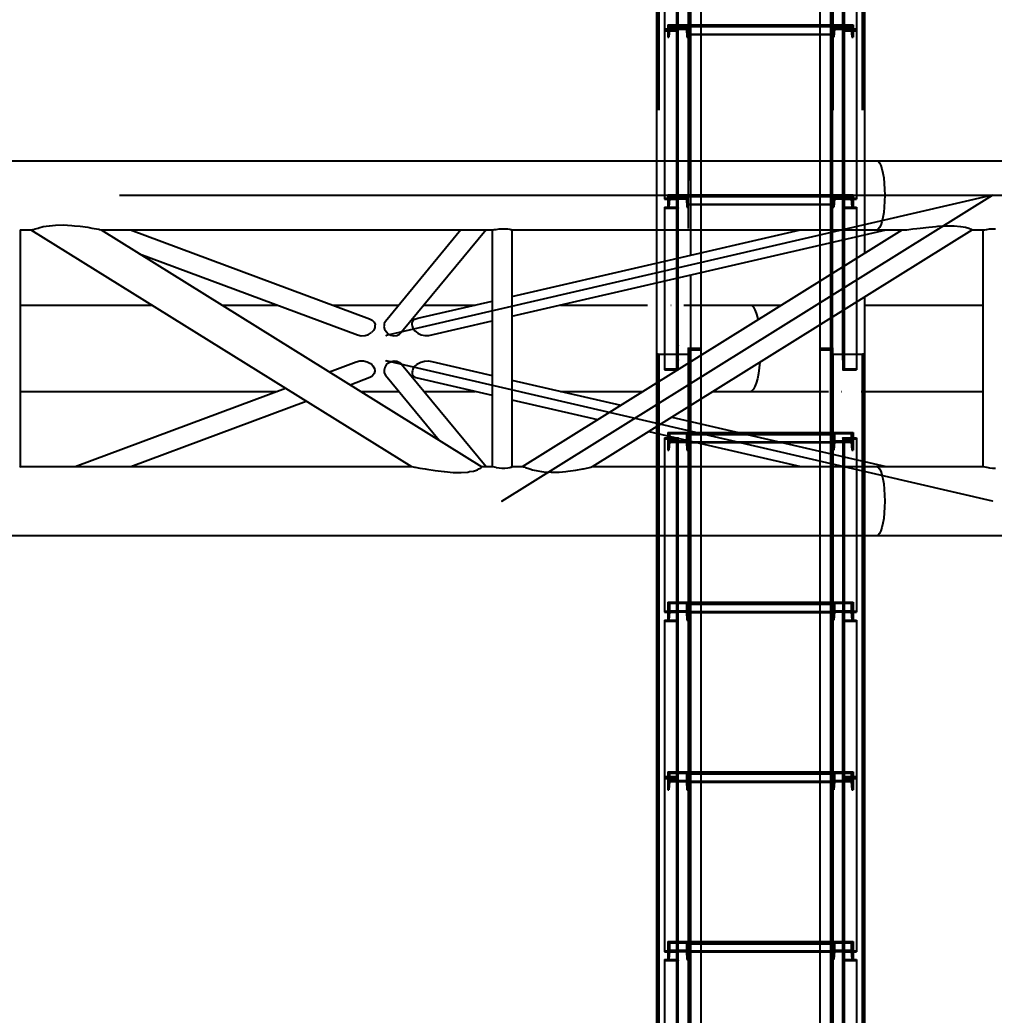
# Model space of a CAD drawing. Header units: millimetres. Extents: x 150209.93 to 150215.05, y 136675.65 to 136679.93.
# Drawn here: x 150214.08 to 150214.1946, y 136677.3883 to 136677.5054 of the extents above; entities that cross this region are included whole.
import ezdxf

# ---------------------------------------------------------------- set-up
doc = ezdxf.new("R2010")
doc.units = ezdxf.units.MM
doc.header["$LTSCALE"] = 0.25
for name, pattern in [('CENTER', [50.8, 31.75, -6.35, 6.35, -6.35]), ('XKITLINE00', [0]), ('XKITLINE02', [4, 2, -2]), ('XKITLINE03', [6, 3, -1, 1, -1])]:
    doc.linetypes.add(name, pattern=pattern)
doc.styles.add('ROMANS', font='romans.shx')
doc.dimstyles.new('MD300', dxfattribs={"dimtxt": 2.5, "dimasz": 2.5, "dimexe": 1, "dimexo": 1, "dimgap": 0.5, "dimtad": 1, "dimdec": 1, "dimlfac": 50, "dimrnd": 0.5, "dimdsep": 46, "dimtxsty": 'ROMANS', "dimcen": 1, "dimclrd": 146, "dimclre": 146, "dimclrt": 30, "dimadec": 1, "dimazin": 2, "dimtfac": 1, "dimtdec": 1, "dimtmove": 0, "dimatfit": 1, "dimfxl": 1, "dimtolj": 1, "dimtzin": 0, "dimlwd": -1, "dimlwe": -1, "dimarcsym": 0})

# ---------------------------------------------------------------- blocks, each defined once
blk = doc.blocks.new('çatıı')
at = {"color": 116, "linetype": 'XKITLINE02', "true_color": 0x136734}
for p, q in [((26132.53, 10820.27), (26132.53, 9176.95)), ((26133.06, 10820.27), (26133.07, 9176.75)), ((26150.3, 10820.27), (26150.3, 9176.75)), ((26150.83, 10820.27), (26150.83, 9176.95)), ((26151.68, 10820.27), (26151.68, 9223.34)), ((26234.53, 10820.25), (26234.53, 9180)), ((26234.91, 10820.27), (26234.91, 9176.95)), ((26235.38, 10820.27), (26235.38, 9179.98)), ((26235.44, 10820.27), (26235.45, 9176.75)), ((26252.68, 10820.27), (26252.68, 9176.75)), ((26253.21, 10820.27), (26253.21, 9176.95)), ((26254.06, 10820.27), (26254.06, 9210.38)), ((26151.23, 10778.74), (26151.23, 9180)), ((26227.88, 10759.48), (26227.88, 9180.26)), ((26150.38, 10750.57), (26150.38, 9179.98)), ((26157.88, 10750.57), (26157.88, 9180.26)), ((26143.58, 9468.64), (26143.58, 9368.13)), ((26144.38, 9468.64), (26144.38, 9368.8)), ((26241.36, 9468.64), (26241.36, 9367.54)), ((26242.16, 9468.64), (26242.16, 9368.13)), ((26136.38, 9463.33), (26136.38, 9367.54)), ((26249.36, 9463.33), (26249.36, 9367.54)), ((26138.38, 9370.47), (26138.38, 9368.8)), ((26138.38, 9370.47), (26138.38, 9364.97)), ((26138.38, 9370.47), (26150.38, 9370.47)), ((26143.58, 9373.45), (26144.38, 9373.45)), ((26143.58, 9373.45), (26143.58, 9368.13)), ((26144.38, 9373.45), (26144.38, 9367.54)), ((26150.38, 9370.47), (26150.38, 9368.8)), ((26150.38, 9370.47), (26150.38, 9364.97)), ((26150.38, 9370.47), (26157.88, 9370.47)), ((26150.38, 9370.47), (26150.38, 9364.79)), ((26227.88, 9370.47), (26235.36, 9370.47)), ((26235.36, 9370.47), (26235.36, 9364.97)), ((26235.36, 9370.47), (26247.36, 9370.47)), ((26235.36, 9370.47), (26235.36, 9368.8)), ((26235.36, 9370.47), (26235.36, 9364.79)), ((26247.36, 9370.47), (26247.36, 9364.97)), ((26247.36, 9370.47), (26247.36, 9368.8)), ((26136.38, 9368.13), (26143.58, 9368.13)), ((26136.38, 9368.13), (26136.38, 9367.54)), ((26136.38, 9367.54), (26144.38, 9367.54)), ((26136.38, 9367.54), (26136.38, 9268)), ((26136.38, 9367.54), (26144.38, 9367.54)), ((26136.38, 9366.97), (26136.38, 9268)), ((26136.38, 9366.97), (26143.58, 9366.97)), ((26138.38, 9368.8), (26138.38, 9363.3)), ((26138.38, 9368.8), (26150.38, 9368.8)), ((26138.38, 9364.97), (26138.38, 9363.3)), ((26138.38, 9364.97), (26139.06, 9364.97)), ((26139.44, 9369.77), (26139.06, 9364.97)), ((26139.44, 9368.1), (26139.06, 9363.3)), ((26139.06, 9364.97), (26139.06, 9363.3)), ((26139.44, 9369.77), (26139.44, 9368.1)), ((26139.44, 9369.77), (26149.32, 9369.77)), ((26139.44, 9368.1), (26149.32, 9368.1)), ((26143.58, 9366.97), (26143.58, 9262.85)), ((26144.38, 9367.54), (26144.38, 9262.85)), ((26149.32, 9369.77), (26149.32, 9368.1)), ((26149.32, 9369.77), (26149.7, 9364.97)), ((26149.32, 9368.1), (26149.7, 9363.3)), ((26149.7, 9364.97), (26149.7, 9363.3)), ((26149.7, 9364.97), (26150.38, 9364.97)), ((26150.38, 9370.29), (26157.88, 9370.29)), ((26150.38, 9369.75), (26235.36, 9369.75)), ((26150.38, 9369.61), (26235.36, 9369.61)), ((26150.38, 9368.8), (26150.38, 9363.3)), ((26150.38, 9364.97), (26150.38, 9363.3)), ((26150.38, 9364.97), (26235.36, 9364.97)), ((26150.38, 9364.96), (26235.36, 9364.96)), ((26150.38, 9364.8), (26235.36, 9364.8)), ((26150.38, 9364.79), (26157.88, 9364.79)), ((26227.88, 9370.29), (26235.36, 9370.29)), ((26227.88, 9364.79), (26235.36, 9364.79)), ((26235.36, 9368.8), (26235.36, 9363.3)), ((26235.36, 9368.8), (26247.36, 9368.8)), ((26235.36, 9364.97), (26236.04, 9364.97)), ((26235.36, 9364.97), (26235.36, 9363.3)), ((26236.42, 9369.77), (26236.04, 9364.97)), ((26236.42, 9368.1), (26236.04, 9363.3)), ((26236.04, 9364.97), (26236.04, 9363.3)), ((26236.42, 9369.77), (26246.3, 9369.77)), ((26236.42, 9369.77), (26236.42, 9368.1)), ((26236.42, 9368.1), (26246.3, 9368.1)), ((26241.36, 9367.54), (26241.36, 9361.82)), ((26241.36, 9367.54), (26249.36, 9367.54)), ((26241.36, 9367.54), (26241.36, 9262.85)), ((26241.36, 9367.54), (26249.36, 9367.54)), ((26242.16, 9368.13), (26249.36, 9368.13)), ((26242.16, 9366.97), (26242.16, 9361.82)), ((26242.16, 9366.97), (26249.36, 9366.97)), ((26242.16, 9366.97), (26242.16, 9262.85)), ((26246.3, 9369.77), (26246.68, 9364.97)), ((26246.3, 9369.77), (26246.3, 9368.1)), ((26246.3, 9368.1), (26246.68, 9363.3)), ((26246.68, 9364.97), (26247.36, 9364.97)), ((26246.68, 9364.97), (26246.68, 9363.3)), ((26247.36, 9368.8), (26247.36, 9363.3)), ((26247.36, 9364.97), (26247.36, 9363.3)), ((26249.36, 9367.54), (26249.36, 9366.97)), ((26249.36, 9367.54), (26249.36, 9268)), ((26138.38, 9363.3), (26139.06, 9363.3)), ((26143.58, 9361.82), (26144.38, 9361.82)), ((26149.7, 9363.3), (26150.38, 9363.3)), ((26235.36, 9363.3), (26236.04, 9363.3)), ((26241.36, 9361.82), (26242.16, 9361.82)), ((26246.68, 9363.3), (26247.36, 9363.3)), ((26131.68, 9290.57), (26131.68, 9249.97)), ((26151.68, 9290.57), (26151.68, 9249.97)), ((26157.88, 9290.57), (26157.88, 9249.97)), ((26227.88, 9290.57), (26227.88, 9240.96)), ((26234.06, 9290.57), (26234.06, 9242.39)), ((26254.06, 9290.57), (26254.06, 9247.02)), ((26136.38, 9268.57), (26144.38, 9268.57)), ((26136.38, 9268), (26143.58, 9268)), ((26138.38, 9270.48), (26138.38, 9268.81)), ((26138.38, 9270.48), (26138.38, 9264.98)), ((26138.38, 9270.48), (26150.38, 9270.48)), ((26138.38, 9268.81), (26138.38, 9263.31)), ((26138.38, 9268.81), (26150.38, 9268.81)), ((26139.44, 9269.78), (26139.06, 9264.98)), ((26139.44, 9268.11), (26139.06, 9263.31)), ((26139.44, 9269.78), (26139.44, 9268.11)), ((26139.44, 9269.78), (26149.32, 9269.78)), ((26139.44, 9268.11), (26149.32, 9268.11)), ((26143.58, 9268.66), (26143.58, 9168.15)), ((26143.58, 9268.66), (26144.38, 9268.66)), ((26143.58, 9268), (26143.58, 9262.85)), ((26144.38, 9268.66), (26144.38, 9167.56)), ((26149.32, 9269.78), (26149.32, 9268.11)), ((26149.32, 9269.78), (26149.7, 9264.98)), ((26149.32, 9268.11), (26149.7, 9263.31)), ((26150.38, 9270.48), (26235.36, 9270.48)), ((26150.38, 9270.48), (26150.38, 9264.8)), ((26150.38, 9270.48), (26150.38, 9268.81)), ((26150.38, 9270.48), (26150.38, 9264.98)), ((26150.38, 9270.3), (26235.36, 9270.3)), ((26150.38, 9269.76), (26235.36, 9269.76)), ((26150.38, 9269.62), (26235.36, 9269.62)), ((26150.38, 9268.81), (26150.38, 9263.31)), ((26235.36, 9270.48), (26235.36, 9264.98)), ((26235.36, 9270.48), (26247.36, 9270.48)), ((26235.36, 9270.48), (26235.36, 9268.81)), ((26235.36, 9270.48), (26235.36, 9264.8)), ((26235.36, 9268.81), (26235.36, 9263.31)), ((26235.36, 9268.81), (26247.36, 9268.81)), ((26236.42, 9269.78), (26236.04, 9264.98)), ((26236.42, 9268.11), (26236.04, 9263.31)), ((26236.42, 9269.78), (26246.3, 9269.78)), ((26236.42, 9269.78), (26236.42, 9268.11)), ((26236.42, 9268.11), (26246.3, 9268.11)), ((26241.36, 9268.66), (26241.36, 9250.28)), ((26241.36, 9268.66), (26242.16, 9268.66)), ((26241.36, 9268.57), (26249.36, 9268.57)), ((26242.16, 9268.66), (26242.16, 9250.28)), ((26242.16, 9268.66), (26242.16, 9168.15)), ((26242.16, 9268), (26249.36, 9268)), ((26246.3, 9269.78), (26246.68, 9264.98)), ((26246.3, 9269.78), (26246.3, 9268.11)), ((26246.3, 9268.11), (26246.68, 9263.31)), ((26247.36, 9270.48), (26247.36, 9264.98)), ((26247.36, 9270.48), (26247.36, 9268.81)), ((26247.36, 9268.81), (26247.36, 9263.31)), ((26136.38, 9263.35), (26136.38, 9167.56)), ((26136.38, 9263.35), (26136.38, 9168.15)), ((26136.38, 9263.35), (26143.58, 9263.35)), ((26136.38, 9262.76), (26144.38, 9262.76)), ((26138.38, 9264.98), (26138.38, 9263.31)), ((26138.38, 9264.98), (26139.06, 9264.98)), ((26138.38, 9263.31), (26139.06, 9263.31)), ((26139.06, 9264.98), (26139.06, 9263.31)), ((26143.58, 9262.85), (26144.38, 9262.85)), ((26149.7, 9264.98), (26149.7, 9263.31)), ((26149.7, 9264.98), (26150.38, 9264.98)), ((26149.7, 9263.31), (26150.38, 9263.31)), ((26150.38, 9264.98), (26235.36, 9264.98)), ((26150.38, 9264.98), (26150.38, 9263.31)), ((26150.38, 9264.97), (26235.36, 9264.97)), ((26150.38, 9264.81), (26235.36, 9264.81)), ((26150.38, 9264.8), (26235.36, 9264.8)), ((26235.36, 9264.98), (26236.04, 9264.98)), ((26235.36, 9264.98), (26235.36, 9263.31)), ((26235.36, 9263.31), (26236.04, 9263.31)), ((26236.04, 9264.98), (26236.04, 9263.31)), ((26241.36, 9262.85), (26242.16, 9262.85)), ((26241.36, 9262.76), (26249.36, 9262.76)), ((26242.16, 9263.35), (26249.36, 9263.35)), ((26246.68, 9264.98), (26247.36, 9264.98)), ((26246.68, 9264.98), (26246.68, 9263.31)), ((26246.68, 9263.31), (26247.36, 9263.31)), ((26247.36, 9264.98), (26247.36, 9263.31)), ((26249.36, 9263.35), (26249.36, 9233.18)), ((26241.36, 9250.28), (26241.36, 9167.56)), ((26249.36, 9250.28), (26249.36, 9167.56)), ((26157.88, 9236.4), (26157.88, 9224.77)), ((26131.68, 9230.34), (26131.68, 9218.71)), ((26227.88, 9219.78), (26227.88, 9194.05)), ((26234.06, 9223.63), (26234.06, 9197.91)), ((26143.58, 9178.4), (26143.58, 9168.15)), ((26150.38, 9180.27), (26157.88, 9180.27)), ((26150.38, 9180.27), (26150.38, 7539.38)), ((26150.38, 9180.27), (26157.88, 9180.27)), ((26150.38, 9179.98), (26151.68, 9179.98)), ((26150.38, 9179.38), (26151.68, 9179.38)), ((26151.23, 9180.25), (26157.88, 9180.26)), ((26151.23, 9180.21), (26157.88, 9180.24)), ((26151.23, 9180.21), (26151.23, 7539.44)), ((26151.23, 9180), (26157.88, 9179.99)), ((26151.23, 9179.44), (26151.68, 9179.44)), ((26157.88, 9180.27), (26157.88, 9180.24)), ((26157.88, 9180.27), (26157.88, 9179.98)), ((26157.88, 9180.27), (26157.88, 9180.26)), ((26157.88, 9179.42), (26157.88, 9179.38)), ((26157.88, 9179.42), (26157.88, 9179.38)), ((26227.88, 9180.27), (26235.38, 9180.27)), ((26227.88, 9180.27), (26227.88, 9179.98)), ((26227.88, 9180.27), (26235.38, 9180.27)), ((26227.88, 9180.27), (26227.88, 9180.26)), ((26227.88, 9180.26), (26234.53, 9180.25)), ((26227.88, 9180.24), (26234.53, 9180.21)), ((26227.88, 9179.99), (26234.53, 9180)), ((26227.88, 9179.99), (26227.88, 9179.98)), ((26227.88, 9179.41), (26227.88, 9179.38)), ((26234.06, 9179.98), (26235.38, 9179.98)), ((26234.06, 9179.44), (26234.53, 9179.44)), ((26234.06, 9179.38), (26235.38, 9179.38)), ((26234.53, 9180.21), (26234.53, 7539.44)), ((26235.38, 9180.27), (26235.38, 7539.38)), ((26131.68, 9176.95), (26132.53, 9176.95)), ((26131.68, 9176.95), (26131.68, 9176.72)), ((26131.68, 9176.95), (26132.53, 9176.95)), ((26132.53, 9176.95), (26132.53, 7533.97)), ((26132.53, 9176.95), (26133.06, 9176.75)), ((26132.53, 9176.95), (26133.07, 9176.75)), ((26133.06, 9176.75), (26133.07, 7533.54)), ((26133.06, 9176.75), (26150.3, 9176.75)), ((26133.07, 9176.75), (26150.3, 9176.75)), ((26143.58, 9173.47), (26144.38, 9173.47)), ((26150.3, 9176.75), (26150.83, 9176.95)), ((26150.3, 9176.75), (26150.83, 9176.95)), ((26150.3, 9176.75), (26150.3, 7533.54)), ((26150.83, 9176.95), (26150.83, 7533.97)), ((26150.83, 9176.95), (26151.68, 9176.95)), ((26150.83, 9176.95), (26151.68, 9176.95)), ((26151.68, 9176.95), (26151.68, 7582.78)), ((26151.68, 9172.25), (26151.68, 9146.52)), ((26157.88, 9176.11), (26157.88, 9150.39)), ((26234.06, 9176.95), (26234.91, 9176.95)), ((26234.06, 9176.95), (26234.06, 9176.72)), ((26234.06, 9176.95), (26234.91, 9176.95)), ((26234.91, 9176.95), (26234.91, 7533.97)), ((26234.91, 9176.95), (26235.44, 9176.75)), ((26234.91, 9176.95), (26235.45, 9176.75)), ((26235.44, 9176.75), (26235.45, 7533.54)), ((26235.44, 9176.75), (26252.68, 9176.75)), ((26235.45, 9176.75), (26252.68, 9176.75)), ((26241.36, 9173.47), (26242.16, 9173.47)), ((26252.68, 9176.75), (26253.21, 9176.95)), ((26252.68, 9176.75), (26253.21, 9176.95)), ((26252.68, 9176.75), (26252.68, 7533.54)), ((26253.21, 9176.95), (26253.21, 7533.97)), ((26253.21, 9176.95), (26254.06, 9176.95)), ((26253.21, 9176.95), (26254.06, 9176.95)), ((26254.06, 9176.95), (26254.06, 7570.38)), ((26136.38, 9168.15), (26143.58, 9168.15)), ((26136.38, 9167.56), (26144.38, 9167.56)), ((26241.36, 9167.56), (26249.36, 9167.56)), ((26242.16, 9168.15), (26249.36, 9168.15)), ((26131.68, 9159.77), (26131.68, 9130.22)), ((26151.68, 9137.21), (26151.68, 9125.59)), ((26138.38, 9130.72), (26138.38, 9125.69)), ((26138.38, 9130.72), (26138.38, 9125.22)), ((26138.38, 9130.72), (26150.38, 9130.72)), ((26150.38, 9130.72), (26150.38, 9125.69)), ((26150.38, 9130.72), (26150.38, 9125.22)), ((26150.38, 9130.72), (26179.73, 9130.72)), ((26150.38, 9130.72), (26150.38, 9124.69)), ((26157.88, 9135.77), (26157.88, 9124.16)), ((26227.88, 9130.72), (26235.36, 9130.72)), ((26235.36, 9130.72), (26235.36, 9124.69)), ((26235.36, 9130.72), (26235.36, 9125.22)), ((26235.36, 9130.72), (26247.36, 9130.72)), ((26235.36, 9130.72), (26235.36, 9125.69)), ((26247.36, 9130.72), (26247.36, 9125.22)), ((26247.36, 9130.72), (26247.36, 9125.69)), ((26136.38, 9127.43), (26136.38, 9024.92)), ((26136.38, 9127.43), (26144.38, 9127.43)), ((26136.38, 9126.88), (26136.38, 9024.92)), ((26136.38, 9126.88), (26143.58, 9126.88)), ((26138.38, 9125.69), (26138.38, 9120.2)), ((26138.38, 9125.69), (26150.38, 9125.69)), ((26138.38, 9125.22), (26138.38, 9120.2)), ((26138.38, 9125.22), (26139.06, 9125.22)), ((26139.44, 9130.02), (26139.06, 9125.22)), ((26139.06, 9125.22), (26139.06, 9120.2)), ((26139.44, 9124.99), (26139.06, 9120.2)), ((26139.44, 9130.02), (26139.44, 9124.99)), ((26139.44, 9130.02), (26149.32, 9130.02)), ((26139.44, 9124.99), (26149.32, 9124.99)), ((26143.58, 9126.88), (26143.58, 9019.92)), ((26144.38, 9127.43), (26144.38, 9019.92)), ((26149.32, 9130.02), (26149.32, 9124.99)), ((26149.32, 9130.02), (26149.7, 9125.22)), ((26149.32, 9124.99), (26149.7, 9120.2)), ((26149.7, 9125.22), (26149.7, 9120.2)), ((26149.7, 9125.22), (26150.38, 9125.22)), ((26150.38, 9130.18), (26182.06, 9130.18)), ((26150.38, 9129.97), (26235.36, 9129.97)), ((26150.38, 9129.53), (26235.36, 9129.53)), ((26150.38, 9125.69), (26150.38, 9120.2)), ((26150.38, 9125.22), (26150.38, 9120.2)), ((26150.38, 9125.22), (26235.36, 9125.22)), ((26150.38, 9125.19), (26235.36, 9125.19)), ((26150.38, 9124.72), (26235.36, 9124.72)), ((26150.38, 9124.69), (26205.81, 9124.69)), ((26227.88, 9130.18), (26235.36, 9130.18)), ((26227.88, 9124.69), (26235.36, 9124.69)), ((26235.36, 9125.69), (26235.36, 9120.2)), ((26235.36, 9125.69), (26247.36, 9125.69)), ((26235.36, 9125.22), (26236.04, 9125.22)), ((26235.36, 9125.22), (26235.36, 9120.2)), ((26236.42, 9130.02), (26236.04, 9125.22)), ((26236.04, 9125.22), (26236.04, 9120.2)), ((26236.42, 9124.99), (26236.04, 9120.2)), ((26236.42, 9130.02), (26246.3, 9130.02)), ((26236.42, 9130.02), (26236.42, 9124.99)), ((26236.42, 9124.99), (26246.3, 9124.99)), ((26241.36, 9127.43), (26241.36, 9121.88)), ((26241.36, 9127.43), (26249.36, 9127.43)), ((26241.36, 9127.43), (26241.36, 9019.92)), ((26242.16, 9126.88), (26242.16, 9121.88)), ((26242.16, 9126.88), (26249.36, 9126.88)), ((26242.16, 9126.88), (26242.16, 9019.92)), ((26246.3, 9130.02), (26246.68, 9125.22)), ((26246.3, 9130.02), (26246.3, 9124.99)), ((26246.3, 9124.99), (26246.68, 9120.2)), ((26246.68, 9125.22), (26247.36, 9125.22)), ((26246.68, 9125.22), (26246.68, 9120.2)), ((26247.36, 9125.69), (26247.36, 9120.2)), ((26247.36, 9125.22), (26247.36, 9120.2)), ((26249.36, 9127.43), (26249.36, 9126.88)), ((26249.36, 9127.43), (26249.36, 9024.92)), ((26138.38, 9120.2), (26139.06, 9120.2)), ((26143.58, 9121.88), (26144.38, 9121.88)), ((26149.7, 9120.2), (26150.38, 9120.2)), ((26227.88, 9119.58), (26227.88, 7540.24)), ((26235.36, 9120.2), (26236.04, 9120.2)), ((26241.36, 9121.88), (26242.16, 9121.88)), ((26246.68, 9120.2), (26247.36, 9120.2)), ((26234.06, 9118.15), (26234.06, 9069.97)), ((26254.06, 9113.52), (26254.06, 9069.97)), ((26131.68, 9110.57), (26131.68, 9069.97)), ((26151.68, 9110.57), (26151.68, 9069.97)), ((26157.88, 9110.57), (26157.88, 7540.24)), ((26157.88, 9070.28), (26157.88, 9069.97)), ((26227.88, 9070.28), (26227.88, 9069.97)), ((26138.38, 9030.82), (26138.38, 9025.79)), ((26138.38, 9030.82), (26138.38, 9025.33)), ((26138.38, 9030.82), (26150.38, 9030.82)), ((26150.38, 9030.82), (26150.38, 9025.79)), ((26150.38, 9030.82), (26150.38, 9025.33)), ((26150.38, 9030.82), (26157.88, 9030.82)), ((26150.38, 9030.82), (26150.38, 9024.79)), ((26227.88, 9030.82), (26235.36, 9030.82)), ((26235.36, 9030.82), (26235.36, 9024.79)), ((26235.36, 9030.82), (26235.36, 9020.3)), ((26235.36, 9030.82), (26247.36, 9030.82)), ((26247.36, 9030.82), (26247.36, 9020.3)), ((26136.38, 9025.47), (26144.38, 9025.47)), ((26136.38, 9024.92), (26143.58, 9024.92)), ((26138.38, 9025.79), (26138.38, 9020.3)), ((26138.38, 9025.79), (26150.38, 9025.79)), ((26138.38, 9025.33), (26138.38, 9020.3)), ((26138.38, 9025.33), (26139.06, 9025.33)), ((26139.44, 9030.12), (26139.06, 9025.33)), ((26139.06, 9025.33), (26139.06, 9020.3)), ((26139.44, 9025.09), (26139.06, 9020.3)), ((26139.44, 9030.12), (26139.44, 9025.09)), ((26139.44, 9030.12), (26149.32, 9030.12)), ((26139.44, 9025.09), (26149.32, 9025.09)), ((26143.58, 9025.73), (26143.58, 8928.24)), ((26143.58, 9025.73), (26144.38, 9025.73)), ((26143.58, 9024.92), (26143.58, 9019.92)), ((26144.38, 9025.73), (26144.38, 8927.63)), ((26149.32, 9030.12), (26149.32, 9025.09)), ((26149.32, 9030.12), (26149.7, 9025.33)), ((26149.32, 9025.09), (26149.7, 9020.3)), ((26149.7, 9025.33), (26149.7, 9020.3)), ((26149.7, 9025.33), (26150.38, 9025.33)), ((26150.38, 9030.28), (26157.88, 9030.28)), ((26150.38, 9030.07), (26235.36, 9030.07)), ((26150.38, 9029.63), (26235.36, 9029.63)), ((26150.38, 9025.79), (26150.38, 9020.3)), ((26150.38, 9025.33), (26150.38, 9020.3)), ((26150.38, 9025.33), (26235.36, 9025.33)), ((26150.38, 9025.29), (26235.36, 9025.29)), ((26227.88, 9030.28), (26235.36, 9030.28)), ((26235.36, 9025.79), (26247.36, 9025.79)), ((26235.36, 9025.33), (26236.04, 9025.33)), ((26236.42, 9030.12), (26236.04, 9025.33)), ((26236.04, 9025.33), (26236.04, 9020.3)), ((26236.42, 9025.09), (26236.04, 9020.3)), ((26236.42, 9030.12), (26246.3, 9030.12)), ((26236.42, 9030.12), (26236.42, 9025.09)), ((26236.42, 9025.09), (26246.3, 9025.09)), ((26241.36, 9025.73), (26241.36, 9019.66)), ((26241.36, 9025.73), (26242.16, 9025.73)), ((26241.36, 9025.73), (26241.36, 8927.63)), ((26241.36, 9025.47), (26249.36, 9025.47)), ((26242.16, 9025.73), (26242.16, 9020.27)), ((26242.16, 9025.73), (26242.16, 8928.24)), ((26242.16, 9024.92), (26249.36, 9024.92)), ((26246.3, 9030.12), (26246.68, 9025.33)), ((26246.3, 9030.12), (26246.3, 9025.09)), ((26246.3, 9025.09), (26246.68, 9020.3)), ((26246.68, 9025.33), (26247.36, 9025.33)), ((26246.68, 9025.33), (26246.68, 9020.3)), ((26136.38, 9020.27), (26136.38, 8927.63)), ((26136.38, 9020.27), (26143.58, 9020.27)), ((26136.38, 9019.66), (26144.38, 9019.66)), ((26138.38, 9020.3), (26139.06, 9020.3)), ((26143.58, 9019.92), (26144.38, 9019.92)), ((26149.7, 9020.3), (26150.38, 9020.3)), ((26150.38, 9024.82), (26235.36, 9024.82)), ((26150.38, 9024.79), (26157.88, 9024.79)), ((26227.88, 9024.79), (26235.36, 9024.79)), ((26235.36, 9020.3), (26236.04, 9020.3)), ((26241.36, 9019.92), (26242.16, 9019.92)), ((26241.36, 9019.66), (26249.36, 9019.66)), ((26242.16, 9020.27), (26249.36, 9020.27)), ((26246.68, 9020.3), (26247.36, 9020.3)), ((26249.36, 9020.27), (26249.36, 9019.66)), ((26249.36, 9020.27), (26249.36, 8927.63)), ((26143.58, 8933.7), (26144.38, 8933.7)), ((26143.58, 8933.7), (26143.58, 8928.24)), ((26144.38, 8933.7), (26144.38, 8927.63)), ((26241.36, 8933.7), (26242.16, 8933.7)), ((26136.38, 8928.24), (26143.58, 8928.24)), ((26136.38, 8928.24), (26136.38, 8927.63)), ((26136.38, 8927.63), (26144.38, 8927.63)), ((26136.38, 8927.63), (26136.38, 8825.12)), ((26136.38, 8927.63), (26144.38, 8927.63)), ((26136.38, 8927.08), (26143.58, 8927.08)), ((26138.38, 8930.92), (26138.38, 8925.89)), ((26138.38, 8930.92), (26138.38, 8925.43)), ((26138.38, 8930.92), (26150.38, 8930.92)), ((26138.38, 8925.89), (26138.38, 8920.4)), ((26138.38, 8925.89), (26150.38, 8925.89)), ((26138.38, 8925.43), (26138.38, 8920.4)), ((26138.38, 8925.43), (26139.06, 8925.43)), ((26139.44, 8930.22), (26139.06, 8925.43)), ((26139.06, 8925.43), (26139.06, 8920.4)), ((26139.44, 8930.22), (26139.44, 8925.2)), ((26139.44, 8930.22), (26149.32, 8930.22)), ((26143.58, 8927.08), (26143.58, 8820.12)), ((26144.38, 8927.63), (26144.38, 8820.12)), ((26149.32, 8930.22), (26149.32, 8925.2)), ((26149.32, 8930.22), (26149.7, 8925.43)), ((26149.7, 8925.43), (26149.7, 8920.4)), ((26149.7, 8925.43), (26150.38, 8925.43)), ((26150.38, 8930.92), (26150.38, 8925.89)), ((26150.38, 8930.92), (26150.38, 8925.43)), ((26150.38, 8930.92), (26157.88, 8930.92)), ((26150.38, 8930.92), (26150.38, 8924.89)), ((26150.38, 8930.38), (26157.88, 8930.38)), ((26150.38, 8930.17), (26235.36, 8930.17)), ((26150.38, 8929.73), (26235.36, 8929.73)), ((26150.38, 8925.89), (26150.38, 8920.4)), ((26150.38, 8925.43), (26150.38, 8920.4)), ((26150.38, 8925.43), (26235.36, 8925.43)), ((26150.38, 8925.4), (26235.36, 8925.4)), ((26227.88, 8930.92), (26235.36, 8930.92)), ((26227.88, 8930.38), (26235.36, 8930.38)), ((26235.36, 8930.92), (26235.36, 8924.89)), ((26235.36, 8930.92), (26235.36, 8925.43)), ((26235.36, 8930.92), (26247.36, 8930.92)), ((26235.36, 8930.92), (26235.36, 8925.89)), ((26235.36, 8925.89), (26235.36, 8920.4)), ((26235.36, 8925.89), (26247.36, 8925.89)), ((26235.36, 8925.43), (26236.04, 8925.43)), ((26235.36, 8925.43), (26235.36, 8920.4)), ((26236.42, 8930.22), (26236.04, 8925.43)), ((26236.04, 8925.43), (26236.04, 8920.4)), ((26236.42, 8930.22), (26246.3, 8930.22)), ((26236.42, 8930.22), (26236.42, 8925.2)), ((26241.36, 8927.63), (26249.36, 8927.63)), ((26241.36, 8927.63), (26241.36, 8922.08)), ((26241.36, 8927.63), (26249.36, 8927.63)), ((26241.36, 8925.89), (26241.36, 8820.12)), ((26242.16, 8928.24), (26249.36, 8928.24)), ((26242.16, 8927.08), (26242.16, 8922.08)), ((26242.16, 8927.08), (26249.36, 8927.08)), ((26242.16, 8927.08), (26242.16, 8820.12)), ((26246.3, 8930.22), (26246.68, 8925.43)), ((26246.3, 8930.22), (26246.3, 8925.2)), ((26246.68, 8925.43), (26247.36, 8925.43)), ((26246.68, 8925.43), (26246.68, 8920.4)), ((26247.36, 8930.92), (26247.36, 8925.43)), ((26247.36, 8930.92), (26247.36, 8925.89)), ((26247.36, 8925.89), (26247.36, 8920.4)), ((26247.36, 8925.43), (26247.36, 8920.4)), ((26249.36, 8927.63), (26249.36, 8927.08)), ((26249.36, 8927.63), (26249.36, 8825.12)), ((26138.38, 8920.4), (26139.06, 8920.4)), ((26139.44, 8925.2), (26139.06, 8920.4)), ((26139.44, 8925.2), (26149.32, 8925.2)), ((26143.58, 8922.08), (26144.38, 8922.08)), ((26149.32, 8925.2), (26149.7, 8920.4)), ((26149.7, 8920.4), (26150.38, 8920.4)), ((26150.38, 8924.92), (26235.36, 8924.92)), ((26150.38, 8924.89), (26157.88, 8924.89)), ((26227.88, 8924.89), (26235.36, 8924.89)), ((26235.36, 8920.4), (26236.04, 8920.4)), ((26236.42, 8925.2), (26236.04, 8920.4)), ((26236.42, 8925.2), (26246.3, 8925.2)), ((26241.36, 8922.08), (26242.16, 8922.08)), ((26246.3, 8925.2), (26246.68, 8920.4)), ((26246.68, 8920.4), (26247.36, 8920.4)), ((26138.38, 8831.02), (26138.38, 8825.99)), ((26138.38, 8831.02), (26138.38, 8825.53)), ((26138.38, 8831.02), (26150.38, 8831.02)), ((26138.38, 8825.99), (26138.38, 8820.5)), ((26138.38, 8825.99), (26150.38, 8825.99)), ((26139.44, 8830.32), (26139.06, 8825.53)), ((26139.44, 8830.32), (26139.44, 8825.3)), ((26139.44, 8830.32), (26149.32, 8830.32)), ((26143.58, 8825.93), (26143.58, 8728.44)), ((26143.58, 8825.93), (26144.38, 8825.93)), ((26144.38, 8825.93), (26144.38, 8727.84)), ((26149.32, 8830.32), (26149.32, 8825.3)), ((26149.32, 8830.32), (26149.7, 8825.53)), ((26150.38, 8831.02), (26150.38, 8825.99)), ((26150.38, 8831.02), (26150.38, 8825.53)), ((26150.38, 8831.02), (26157.88, 8831.02)), ((26150.38, 8831.02), (26150.38, 8824.99)), ((26150.38, 8830.48), (26157.88, 8830.48)), ((26150.38, 8830.27), (26235.36, 8830.27)), ((26150.38, 8829.83), (26235.36, 8829.83)), ((26150.38, 8825.99), (26150.38, 8820.5)), ((26227.88, 8831.02), (26235.36, 8831.02)), ((26227.88, 8830.48), (26235.36, 8830.48)), ((26235.36, 8831.02), (26235.36, 8825.53)), ((26235.36, 8831.02), (26247.36, 8831.02)), ((26235.36, 8831.02), (26235.36, 8825.99)), ((26235.36, 8831.02), (26235.36, 8824.99)), ((26235.36, 8825.99), (26235.36, 8820.5)), ((26235.36, 8825.99), (26247.36, 8825.99)), ((26236.42, 8830.32), (26236.04, 8825.53)), ((26236.42, 8830.32), (26246.3, 8830.32)), ((26236.42, 8830.32), (26236.42, 8825.3)), ((26241.36, 8825.93), (26241.36, 8819.86)), ((26241.36, 8825.93), (26242.16, 8825.93)), ((26241.36, 8825.93), (26241.36, 8727.84)), ((26242.16, 8825.93), (26242.16, 8820.47)), ((26242.16, 8825.93), (26242.16, 8728.44)), ((26246.3, 8830.32), (26246.68, 8825.53)), ((26246.3, 8830.32), (26246.3, 8825.3)), ((26247.36, 8831.02), (26247.36, 8825.53)), ((26247.36, 8831.02), (26247.36, 8825.67)), ((26136.38, 8825.67), (26136.38, 8825.12)), ((26136.38, 8825.67), (26144.38, 8825.67)), ((26136.38, 8825.12), (26143.58, 8825.12)), ((26136.38, 8820.47), (26136.38, 8727.84)), ((26136.38, 8820.47), (26143.58, 8820.47)), ((26138.38, 8825.53), (26138.38, 8820.5)), ((26138.38, 8825.53), (26139.06, 8825.53)), ((26138.38, 8820.5), (26139.06, 8820.5)), ((26139.06, 8825.53), (26139.06, 8820.5)), ((26139.44, 8825.3), (26139.06, 8820.5)), ((26139.44, 8825.3), (26149.32, 8825.3)), ((26143.58, 8825.12), (26143.58, 8820.12)), ((26143.58, 8820.12), (26144.38, 8820.12)), ((26144.38, 8825.67), (26144.38, 8820.12)), ((26149.32, 8825.3), (26149.7, 8820.5)), ((26149.7, 8825.53), (26149.7, 8820.5)), ((26149.7, 8825.53), (26150.38, 8825.53)), ((26149.7, 8820.5), (26150.38, 8820.5)), ((26150.38, 8825.53), (26150.38, 8820.5)), ((26150.38, 8825.53), (26235.36, 8825.53)), ((26150.38, 8825.5), (26235.36, 8825.5)), ((26150.38, 8825.02), (26235.36, 8825.02)), ((26150.38, 8824.99), (26157.88, 8824.99)), ((26227.88, 8824.99), (26235.36, 8824.99)), ((26235.36, 8825.53), (26236.04, 8825.53)), ((26235.36, 8825.53), (26235.36, 8820.5)), ((26235.36, 8820.5), (26236.04, 8820.5)), ((26236.04, 8825.53), (26236.04, 8820.5)), ((26236.42, 8825.3), (26236.04, 8820.5)), ((26236.42, 8825.3), (26246.3, 8825.3)), ((26241.36, 8825.67), (26249.36, 8825.67)), ((26241.36, 8820.12), (26242.16, 8820.12)), ((26242.16, 8825.12), (26249.36, 8825.12)), ((26242.16, 8820.47), (26249.36, 8820.47)), ((26246.3, 8825.3), (26246.68, 8820.5)), ((26246.68, 8825.53), (26247.36, 8825.53)), ((26246.68, 8825.53), (26246.68, 8820.5)), ((26246.68, 8820.5), (26247.36, 8820.5)), ((26247.36, 8825.67), (26247.36, 8820.5)), ((26247.36, 8825.53), (26247.36, 8820.5)), ((26249.36, 8820.47), (26249.36, 8819.86)), ((26249.36, 8820.47), (26249.36, 8727.84)), ((26136.38, 8819.86), (26144.38, 8819.86)), ((26241.36, 8819.86), (26249.36, 8819.86))]:
    blk.add_line(p, q, dxfattribs=at)
at = {"color": 1, "linetype": 'XKITLINE03'}
for p, q in [((26144.38, 9173.35), (26144.38, 10821.73)), ((26150.38, 10820.27), (26150.38, 9180.27)), ((26235.38, 9180.27), (26235.38, 10820.27)), ((26241.36, 9173.35), (26241.36, 10821.73)), ((26144.38, 9367.54), (26144.38, 9462.74)), ((26241.36, 9462.74), (26241.36, 9367.54)), ((26150.38, 9368.8), (26150.38, 9370.47)), ((26235.36, 9370.47), (26235.36, 9368.8)), ((26144.38, 9268.57), (26144.38, 9367.54)), ((26235.36, 9370.29), (26150.38, 9370.29)), ((26241.36, 9367.54), (26241.36, 9268.57)), ((26150.38, 9268.81), (26150.38, 9270.48)), ((26235.36, 9270.3), (26150.38, 9270.3)), ((26235.36, 9270.48), (26235.36, 9268.81)), ((26144.38, 9167.56), (26144.38, 9262.76)), ((26241.36, 9262.76), (26241.36, 9167.56)), ((26144.38, 7525.02), (26144.38, 9181.75)), ((26150.38, 9180.27), (26150.38, 7540.28)), ((26235.38, 7540.27), (26235.38, 9180.27)), ((26241.36, 7525.02), (26241.36, 9181.75)), ((26150.38, 9125.69), (26150.38, 9130.72)), ((26235.36, 9130.72), (26235.36, 9125.69)), ((26144.38, 9025.47), (26144.38, 9127.43)), ((26235.36, 9130.18), (26150.38, 9130.18)), ((26241.36, 9127.43), (26241.36, 9025.47)), ((26150.38, 9025.79), (26150.38, 9030.82)), ((26235.36, 9030.82), (26235.36, 9025.79)), ((26235.36, 9030.28), (26150.38, 9030.28)), ((26144.38, 8927.63), (26144.38, 9019.66)), ((26241.36, 9019.66), (26241.36, 8927.63)), ((26144.38, 8825.67), (26144.38, 8927.63)), ((26150.38, 8925.89), (26150.38, 8930.92)), ((26235.36, 8930.38), (26150.38, 8930.38)), ((26235.36, 8930.92), (26235.36, 8925.89)), ((26241.36, 8927.63), (26241.36, 8825.67)), ((26150.38, 8825.99), (26150.38, 8831.02)), ((26235.36, 8830.48), (26150.38, 8830.48)), ((26235.36, 8831.02), (26235.36, 8825.99)), ((26144.38, 8727.84), (26144.38, 8819.86)), ((26241.36, 8819.86), (26241.36, 8727.84))]:
    blk.add_line(p, q, dxfattribs=at)
at = {"color": 7, "linetype": 'XKITLINE00'}
for p, q in [((26131.68, 10709.97), (26131.68, 9290.57)), ((26151.68, 10709.97), (26151.68, 9290.57)), ((26157.88, 10709.97), (26157.88, 9290.57)), ((26227.88, 10709.97), (26227.88, 9290.57)), ((26234.06, 10709.97), (26234.06, 9290.57)), ((26254.06, 10709.97), (26254.06, 9290.57)), ((26157.88, 9370.47), (26227.88, 9370.47)), ((26157.88, 9370.29), (26227.88, 9370.29)), ((26157.88, 9364.79), (26227.88, 9364.79)), ((26131.68, 9249.97), (26131.68, 9230.34)), ((26151.68, 9249.97), (26151.68, 9234.97)), ((26157.88, 9249.97), (26157.88, 9236.4)), ((26234.06, 9242.39), (26234.06, 9223.63)), ((26254.06, 9247.02), (26254.06, 9236.11)), ((26227.88, 9240.96), (26227.88, 9219.78)), ((26157.88, 9224.77), (26157.88, 9179.98)), ((26131.68, 9218.71), (26131.68, 9176.72)), ((26151.68, 9223.34), (26151.68, 9176.72)), ((26254.06, 9210.38), (26254.06, 9176.72)), ((26234.06, 9197.91), (26234.06, 9176.72)), ((26227.88, 9194.05), (26227.88, 9179.98)), ((26151.68, 9179.98), (26157.88, 9179.98)), ((26151.68, 9179.44), (26157.88, 9179.42)), ((26151.68, 9179.38), (26157.88, 9179.38)), ((26157.88, 9179.98), (26157.88, 9179.42)), ((26157.88, 9179.42), (26157.88, 9179.38)), ((26157.88, 9179.38), (26157.88, 9176.11)), ((26227.88, 9179.98), (26227.88, 9119.58)), ((26227.88, 9179.98), (26234.06, 9179.98)), ((26227.88, 9179.41), (26234.06, 9179.44)), ((26227.88, 9179.38), (26234.06, 9179.38)), ((26131.68, 9176.72), (26131.68, 9159.77)), ((26131.68, 9176.72), (26151.68, 9176.72)), ((26131.68, 9176.72), (26151.68, 9176.72)), ((26151.68, 9176.72), (26151.68, 9172.25)), ((26234.06, 9176.72), (26234.06, 9118.15)), ((26234.06, 9176.72), (26254.06, 9176.72)), ((26234.06, 9176.72), (26254.06, 9176.72)), ((26254.06, 9176.72), (26254.06, 9113.52)), ((26157.88, 9150.39), (26157.88, 9135.77)), ((26151.68, 9146.52), (26151.68, 9137.21)), ((26179.73, 9130.72), (26227.88, 9130.72)), ((26131.68, 9130.22), (26131.68, 9110.57)), ((26151.68, 9125.59), (26151.68, 9110.57)), ((26182.06, 9130.18), (26227.88, 9130.18)), ((26205.81, 9124.69), (26227.88, 9124.69)), ((26157.88, 9124.16), (26157.88, 9110.57)), ((26131.68, 9069.97), (26131.68, 7650.57)), ((26151.68, 9069.97), (26151.68, 7650.57)), ((26157.88, 9069.97), (26157.88, 7650.57)), ((26227.88, 9069.97), (26227.88, 7650.57)), ((26234.06, 9069.97), (26234.06, 7650.57)), ((26254.06, 9069.97), (26254.06, 7650.57)), ((26157.88, 9030.82), (26227.88, 9030.82)), ((26157.88, 9030.28), (26227.88, 9030.28)), ((26157.88, 9024.79), (26227.88, 9024.79)), ((26157.88, 8930.92), (26227.88, 8930.92)), ((26157.88, 8930.38), (26227.88, 8930.38)), ((26157.88, 8924.89), (26227.88, 8924.89)), ((26157.88, 8831.02), (26227.88, 8831.02)), ((26157.88, 8830.48), (26227.88, 8830.48)), ((26157.88, 8824.99), (26227.88, 8824.99))]:
    blk.add_line(p, q, dxfattribs=at)
at = {"color": 8, "linetype": 'XKITLINE00'}
for p, q in [((25185.79, 9290.57), (26261.34, 9290.57)), ((26261.34, 9290.57), (27695.34, 9290.57)), ((26261.34, 9290.57), (26262.16, 9290.27)), ((26261.34, 9290.57), (26262.16, 9290.27)), ((26262.16, 9290.27), (26262.95, 9289.35)), ((26262.16, 9290.27), (26262.95, 9289.35)), ((26262.95, 9289.35), (26263.68, 9287.86)), ((26262.95, 9289.35), (26263.69, 9287.86)), ((26263.68, 9287.86), (26264.35, 9285.83)), ((26263.69, 9287.86), (26264.36, 9285.83)), ((26264.36, 9285.83), (26264.93, 9283.32)), ((26264.93, 9283.32), (26265.4, 9280.42)), ((26265.4, 9280.42), (26265.75, 9277.22)), ((26265.75, 9277.22), (26265.96, 9273.8)), ((26265.96, 9273.8), (26266.03, 9270.27)), ((26265.96, 9266.75), (26265.75, 9263.33)), ((26266.03, 9270.27), (26265.96, 9266.75)), ((26265.4, 9260.12), (26264.93, 9257.23)), ((26265.75, 9263.33), (26265.4, 9260.12)), ((26264.35, 9254.72), (26263.68, 9252.69)), ((26264.36, 9254.72), (26263.69, 9252.69)), ((26264.93, 9257.23), (26264.36, 9254.72)), ((25757.21, 9250.04), (25757.49, 9249.95)), ((25757.41, 9249.97), (25764.31, 9249.97)), ((25757.49, 9249.95), (25757.49, 9110.53)), ((25763.75, 9249.97), (25987.63, 9110.57)), ((25763.8, 9249.97), (25763.99, 9249.88)), ((25763.97, 9249.92), (25764.91, 9250.06)), ((25763.97, 9249.92), (25763.99, 9249.88)), ((25764.91, 9250.06), (25765.27, 9250.09)), ((25765.27, 9250.09), (25766.31, 9250.52)), ((25766.31, 9250.52), (25768.11, 9250.9)), ((25768.11, 9250.9), (25768.43, 9251.07)), ((25768.43, 9251.07), (25771.01, 9251.78)), ((25771.01, 9251.78), (25774.43, 9252.29)), ((25774.43, 9252.29), (25774.72, 9252.31)), ((25774.72, 9252.31), (25778.29, 9252.71)), ((25778.29, 9252.71), (25782.81, 9252.79)), ((25782.81, 9252.79), (25787.76, 9252.5)), ((25787.76, 9252.5), (25789.34, 9252.31)), ((25789.34, 9252.31), (25792.66, 9252.02)), ((25792.66, 9252.02), (25797.2, 9251.39)), ((25797.2, 9251.39), (25799.68, 9250.9)), ((25799.68, 9250.9), (25801.05, 9250.73)), ((25801.05, 9250.73), (25803.75, 9250.22)), ((25803.75, 9250.22), (25804.18, 9250.09)), ((25804.18, 9250.09), (25805.03, 9249.98)), ((25805.03, 9249.98), (26029.11, 9110.46)), ((25805.04, 9249.97), (26035.89, 9249.97)), ((25822.44, 9249.97), (25962.89, 9197.55)), ((26016.75, 9249.97), (25972.27, 9196.07)), ((26031.51, 9249.97), (25981.77, 9189.68)), ((26035.18, 9249.97), (26035.18, 9110.6)), ((26035.23, 9249.97), (26035.35, 9249.88)), ((26035.35, 9249.88), (26035.46, 9249.92)), ((26035.46, 9249.92), (26036.27, 9250.02)), ((26035.62, 9249.97), (26035.66, 9249.95)), ((26036.27, 9250.02), (26037.25, 9250.09)), ((26037.25, 9250.09), (26037.53, 9250.16)), ((26037.53, 9250.16), (26039.12, 9250.43)), ((26039.12, 9250.43), (26040.88, 9250.57)), ((26040.88, 9250.57), (26042.64, 9250.59)), ((26042.64, 9250.59), (26044.23, 9250.47)), ((26044.23, 9250.47), (26045.49, 9250.24)), ((26045.49, 9250.24), (26045.86, 9250.09)), ((26045.86, 9250.09), (26046.3, 9250.04)), ((26046.3, 9250.04), (26046.58, 9249.95)), ((26046.5, 9249.97), (26261.34, 9249.97)), ((26046.58, 9199.03), (26266.84, 9249.97)), ((26046.58, 9210.65), (26216.57, 9249.97)), ((26046.58, 9249.95), (26046.58, 9110.53)), ((26052.92, 9110.65), (26276.3, 9249.97)), ((26094.14, 9110.64), (26317.49, 9249.95)), ((26261.34, 9249.97), (26262.16, 9250.28)), ((26261.34, 9249.97), (26262.16, 9250.28)), ((26261.34, 9249.97), (26278.96, 9249.97)), ((26262.95, 9251.2), (26262.16, 9250.28)), ((26262.95, 9251.2), (26262.16, 9250.28)), ((26263.68, 9252.69), (26262.95, 9251.2)), ((26263.69, 9252.69), (26262.95, 9251.2)), ((26276.62, 9249.97), (26276.65, 9249.93)), ((26276.65, 9249.93), (26277.15, 9249.95)), ((26277.15, 9249.95), (26278.95, 9249.97)), ((26277.54, 9249.97), (26277.56, 9249.95)), ((26278.95, 9249.97), (26279.12, 9250)), ((26279.12, 9250), (26282.57, 9250.42)), ((26282.57, 9250.42), (26284.92, 9250.63)), ((26284.92, 9250.63), (26286.95, 9250.95)), ((26286.95, 9250.95), (26292.01, 9251.54)), ((26292.01, 9251.54), (26296.35, 9251.89)), ((26296.35, 9251.89), (26297.21, 9251.99)), ((26297.21, 9251.99), (26302.37, 9252.32)), ((26302.37, 9252.32), (26306.89, 9252.31)), ((26306.89, 9252.31), (26310.57, 9251.95)), ((26310.57, 9251.95), (26310.83, 9251.89)), ((26310.83, 9251.89), (26313.56, 9251.51)), ((26313.56, 9251.51), (26315.59, 9250.91)), ((26315.59, 9250.91), (26315.93, 9250.63)), ((26315.93, 9250.63), (26316.91, 9250.4)), ((26316.91, 9250.4), (26317.4, 9249.97)), ((26317.4, 9249.97), (26324.55, 9249.97)), ((26317.4, 9249.97), (26317.49, 9249.95)), ((26323.76, 9249.97), (26323.76, 9110.59)), ((26323.84, 9249.97), (26323.97, 9249.88)), ((26323.97, 9249.88), (26324.04, 9249.91)), ((26324.04, 9249.91), (26324.85, 9250.01)), ((26324.23, 9249.97), (26324.28, 9249.94)), ((26324.85, 9250.01), (26325.97, 9250.09)), ((26325.97, 9250.09), (26326.11, 9250.13)), ((26326.11, 9250.13), (26327.7, 9250.41)), ((26327.7, 9250.41), (26329.46, 9250.57)), ((26329.46, 9250.57), (26331.22, 9250.6)), ((25827.69, 9235.87), (25955.86, 9188.03)), ((25991.3, 9197.87), (26035.18, 9208.02)), ((25757.49, 9205.67), (25834.89, 9205.67)), ((25876.19, 9205.67), (25908.59, 9205.67)), ((25941.12, 9205.67), (25980.2, 9205.67)), ((25994.96, 9205.67), (26025.06, 9205.67)), ((26075.33, 9205.67), (26126.38, 9205.67)), ((26140.1, 9205.67), (26140.38, 9205.67)), ((26147.88, 9205.67), (26187, 9205.67)), ((26187, 9205.67), (26205.27, 9205.67)), ((26187, 9205.67), (26187.91, 9205.36)), ((26187, 9205.67), (26187.91, 9205.36)), ((26187.91, 9205.36), (26188.81, 9204.43)), ((26187.91, 9205.36), (26188.81, 9204.43)), ((26188.81, 9204.43), (26189.65, 9202.91)), ((26188.81, 9204.43), (26189.66, 9202.91)), ((26189.66, 9202.91), (26190.44, 9200.82)), ((26190.44, 9200.82), (26191.14, 9198.24)), ((26254.36, 9205.67), (26323.76, 9205.67)), ((25962.89, 9197.55), (25964.51, 9196.77)), ((25964.51, 9196.77), (25964.55, 9196.72)), ((25964.55, 9196.72), (25965.68, 9195.58)), ((25965.68, 9195.58), (25966.2, 9194.13)), ((25972.27, 9196.07), (25971.61, 9194.71)), ((25988.38, 9196.46), (25987.76, 9195.18)), ((25987.76, 9195.18), (25987.89, 9193.68)), ((25988.38, 9196.46), (25988.79, 9196.76)), ((25988.79, 9196.76), (25989.55, 9197.38)), ((25989.55, 9197.38), (25991.3, 9197.87)), ((25997.79, 9187.74), (26035.18, 9196.39)), ((26191.14, 9198.24), (26191.38, 9197.01)), ((25962.39, 9188.41), (25964.12, 9189.52)), ((25964.42, 9189.89), (25964.12, 9189.52)), ((25965.41, 9190.93), (25964.42, 9189.89)), ((25966.12, 9192.53), (25965.41, 9190.93)), ((25966.2, 9194.13), (25966.12, 9193.47)), ((25966.12, 9193.47), (25966.12, 9192.53)), ((25971.5, 9193.47), (25971.46, 9193.15)), ((25971.46, 9193.15), (25971.83, 9191.53)), ((25971.61, 9194.71), (25971.5, 9193.47)), ((25971.83, 9191.53), (25972.7, 9190.04)), ((25972.7, 9190.04), (25972.85, 9189.9)), ((25972.85, 9189.9), (25973.97, 9188.79)), ((25980.55, 9188.53), (25981.77, 9189.68)), ((25987.89, 9193.68), (25987.98, 9193.51)), ((25987.98, 9193.51), (25988.47, 9192.05)), ((25988.47, 9192.05), (25989.69, 9190.5)), ((25989.69, 9190.5), (25990.46, 9189.94)), ((25990.46, 9189.94), (25991.33, 9189.17)), ((25991.33, 9189.17), (25993.31, 9188.2)), ((25955.86, 9188.03), (25958.06, 9187.63)), ((25958.06, 9187.63), (25960.31, 9187.76)), ((25960.31, 9187.76), (25962.39, 9188.41)), ((25973.97, 9188.79), (25975.55, 9187.95)), ((25975.55, 9187.95), (25977.28, 9187.62)), ((25977.28, 9187.62), (25979.01, 9187.82)), ((25979.01, 9187.82), (25980.55, 9188.53)), ((25993.31, 9188.2), (25995.54, 9187.7)), ((25995.54, 9187.7), (25997.79, 9187.74)), ((25939.33, 9166.36), (25955.07, 9172.24)), ((25955.07, 9172.24), (25957.21, 9172.78)), ((25957.21, 9172.78), (25959.48, 9172.79)), ((25959.48, 9172.79), (25961.65, 9172.28)), ((25961.65, 9172.28), (25963.5, 9171.3)), ((25972.91, 9170.57), (25974.04, 9171.68)), ((25974.04, 9171.68), (25975.62, 9172.52)), ((25975.62, 9172.52), (25977.35, 9172.85)), ((25977.35, 9172.85), (25979.08, 9172.65)), ((25979.08, 9172.65), (25980.62, 9171.94)), ((25980.62, 9171.94), (25981.83, 9170.78)), ((25991.16, 9170.99), (25993.06, 9172.07)), ((25993.06, 9172.07), (25995.26, 9172.69)), ((25995.26, 9172.69), (25997.55, 9172.79)), ((25997.55, 9172.79), (25999.69, 9172.36)), ((25999.69, 9172.36), (26035.18, 9164.16)), ((26192.53, 9172), (26192.21, 9168.74)), ((25963.5, 9171.3), (25964.22, 9170.57)), ((25964.22, 9170.57), (25964.92, 9169.96)), ((25964.92, 9169.96), (25965.82, 9168.4)), ((25966.05, 9166.78), (25965.73, 9165.29)), ((25965.82, 9168.4), (25966, 9167)), ((25966, 9167), (25966.05, 9166.78)), ((25971.89, 9168.95), (25971.52, 9167.33)), ((25971.52, 9167.33), (25971.56, 9167)), ((25971.56, 9167), (25971.66, 9165.78)), ((25971.66, 9165.78), (25972.32, 9164.42)), ((25972.77, 9170.44), (25971.89, 9168.95)), ((25972.77, 9170.44), (25972.91, 9170.57)), ((25981.83, 9170.78), (26031.51, 9110.57)), ((25988.27, 9166.97), (25988.02, 9166.41)), ((25988.02, 9166.41), (25988.09, 9164.95)), ((25988.51, 9168.01), (25988.27, 9166.97)), ((25989.58, 9169.6), (25988.51, 9168.01)), ((25989.58, 9169.6), (25990.71, 9170.53)), ((25991.16, 9170.99), (25990.71, 9170.53)), ((26192.21, 9168.74), (26191.73, 9165.35)), ((25951.54, 9158.75), (25963.23, 9163.12)), ((25963.23, 9163.12), (25964.29, 9163.76)), ((25964.29, 9163.76), (25964.73, 9164.01)), ((25965.73, 9165.29), (25964.73, 9164.01)), ((25972.32, 9164.42), (26003.88, 9126.17)), ((25988.09, 9164.95), (25988.89, 9163.75)), ((25988.89, 9163.75), (25990.18, 9162.95)), ((25990.18, 9162.95), (26035.18, 9152.54)), ((26046.58, 9161.52), (26110.7, 9146.69)), ((26190.44, 9159.73), (26189.66, 9157.64)), ((26191.14, 9162.31), (26190.44, 9159.73)), ((26191.73, 9165.35), (26191.14, 9162.31)), ((25757.49, 9154.87), (25908.56, 9154.87)), ((25789.88, 9110.57), (25913.51, 9156.72)), ((25957.78, 9154.87), (25980.2, 9154.87)), ((25994.96, 9154.87), (26025.08, 9154.87)), ((26075.3, 9154.87), (26123.83, 9154.87)), ((26165.07, 9154.87), (26187, 9154.87)), ((26187, 9154.87), (26187.91, 9155.19)), ((26187, 9154.87), (26187.91, 9155.19)), ((26187, 9154.87), (26232.88, 9154.87)), ((26188.81, 9156.12), (26187.91, 9155.19)), ((26188.81, 9156.12), (26187.91, 9155.19)), ((26189.65, 9157.64), (26188.81, 9156.12)), ((26189.66, 9157.64), (26188.81, 9156.12)), ((26240.38, 9154.87), (26240.65, 9154.87)), ((26252.08, 9154.87), (26323.76, 9154.87)), ((25822.47, 9110.57), (25925.73, 9149.12)), ((26046.58, 9149.9), (26097.11, 9138.21)), ((26140.79, 9139.73), (26266.81, 9110.57)), ((26127.2, 9131.25), (26216.59, 9110.57)), ((25757.21, 9110.33), (25757.49, 9110.53)), ((25757.49, 9110.57), (25987.77, 9110.57)), ((25987.58, 9110.66), (25987.64, 9110.57)), ((25987.58, 9110.66), (25987.77, 9110.58)), ((25987.77, 9110.58), (25989.4, 9110.29)), ((25989.4, 9110.29), (25989.85, 9110.24)), ((25989.85, 9110.24), (25992.51, 9109.68)), ((25992.51, 9109.68), (25995.65, 9109.21)), ((25995.65, 9109.21), (25996.59, 9109.01)), ((25996.59, 9109.01), (26001.6, 9108.2)), ((26001.6, 9108.2), (26006.77, 9107.63)), ((26006.77, 9107.63), (26007.06, 9107.61)), ((26007.06, 9107.61), (26012.07, 9107.16)), ((26012.07, 9107.16), (26016.84, 9107.07)), ((26016.84, 9107.07), (26020.81, 9107.39)), ((26020.81, 9107.39), (26021.71, 9107.61)), ((26021.71, 9107.61), (26024.05, 9107.94)), ((26024.05, 9107.94), (26026.44, 9108.66)), ((26026.44, 9108.66), (26027.22, 9109.21)), ((26027.22, 9109.21), (26027.98, 9109.43)), ((26027.98, 9109.43), (26028.82, 9110.08)), ((26028.77, 9110.24), (26029.11, 9110.46)), ((26028.77, 9110.24), (26028.82, 9110.08)), ((26028.92, 9110.57), (26035.5, 9110.57)), ((26035.18, 9110.6), (26035.35, 9110.67)), ((26035.18, 9110.6), (26035.26, 9110.57)), ((26035.35, 9110.67), (26035.46, 9110.59)), ((26035.46, 9110.59), (26036.27, 9110.38)), ((26036.27, 9110.38), (26037.25, 9110.25)), ((26037.25, 9110.25), (26037.53, 9110.15)), ((26037.53, 9110.15), (26039.12, 9109.82)), ((26039.12, 9109.82), (26040.88, 9109.64)), ((26040.88, 9109.64), (26042.64, 9109.62)), ((26042.64, 9109.62), (26044.23, 9109.76)), ((26044.23, 9109.76), (26045.49, 9110.06)), ((26045.49, 9110.06), (26045.86, 9110.25)), ((26045.86, 9110.25), (26046.3, 9110.34)), ((26046.3, 9110.34), (26046.58, 9110.53)), ((26046.58, 9110.57), (26053.29, 9110.57)), ((26052.92, 9110.65), (26052.86, 9110.57)), ((26052.92, 9110.65), (26053.1, 9110.67)), ((26053.1, 9110.67), (26053.52, 9110.46)), ((26053.52, 9110.46), (26054.45, 9110.31)), ((26054.45, 9110.31), (26054.76, 9110.06)), ((26054.76, 9110.06), (26056.58, 9109.46)), ((26056.58, 9109.46), (26057.25, 9109.34)), ((26057.25, 9109.34), (26058.87, 9108.69)), ((26058.87, 9108.69), (26061.93, 9108.03)), ((26061.93, 9108.03), (26064.06, 9107.79)), ((26064.06, 9107.79), (26065.58, 9107.51)), ((26065.58, 9107.51), (26069.8, 9107.26)), ((26069.8, 9107.26), (26074.57, 9107.4)), ((26074.57, 9107.4), (26078.39, 9107.79)), ((26078.39, 9107.79), (26079.58, 9107.88)), ((26079.58, 9107.88), (26084.24, 9108.47)), ((26084.24, 9108.47), (26088.52, 9109.28)), ((26088.52, 9109.28), (26088.76, 9109.34)), ((26088.76, 9109.34), (26091.62, 9109.88)), ((26091.62, 9109.88), (26093.1, 9110.31)), ((26093.1, 9110.31), (26093.61, 9110.39)), ((26093.61, 9110.39), (26094.14, 9110.64)), ((26094.01, 9110.57), (26261.35, 9110.57)), ((26261.35, 9110.57), (26324.19, 9110.57)), ((26261.35, 9110.57), (26262.16, 9110.27)), ((26261.35, 9110.57), (26262.16, 9110.27)), ((26262.16, 9110.27), (26262.95, 9109.35)), ((26262.16, 9110.27), (26262.95, 9109.35)), ((26262.95, 9109.35), (26263.69, 9107.86)), ((26262.95, 9109.35), (26263.69, 9107.86)), ((26263.69, 9107.86), (26264.35, 9105.83)), ((26323.76, 9110.59), (26323.97, 9110.67)), ((26323.97, 9110.67), (26324.04, 9110.61)), ((26324.04, 9110.61), (26324.85, 9110.41)), ((26324.85, 9110.41), (26325.97, 9110.25)), ((26325.97, 9110.25), (26326.11, 9110.2)), ((26326.11, 9110.2), (26327.7, 9109.86)), ((26327.7, 9109.86), (26329.46, 9109.66)), ((26329.46, 9109.66), (26331.22, 9109.62)), ((26264.35, 9105.83), (26264.93, 9103.32)), ((26264.93, 9103.32), (26265.4, 9100.42)), ((26265.4, 9100.42), (26265.74, 9097.22)), ((26265.74, 9097.22), (26265.95, 9093.8)), ((26265.95, 9093.8), (26266.02, 9090.27)), ((26266.02, 9090.27), (26265.95, 9086.75)), ((26265.95, 9086.75), (26265.74, 9083.33)), ((26265.4, 9080.12), (26264.93, 9077.23)), ((26265.74, 9083.33), (26265.4, 9080.12)), ((26263.69, 9072.69), (26262.95, 9071.2)), ((26263.69, 9072.69), (26262.95, 9071.2)), ((26264.35, 9074.72), (26263.69, 9072.69)), ((26264.93, 9077.23), (26264.35, 9074.72)), ((25185.79, 9069.97), (26261.35, 9069.97)), ((26261.35, 9069.97), (26262.16, 9070.28)), ((26261.35, 9069.97), (26262.16, 9070.28)), ((26261.35, 9069.97), (27695.34, 9069.97)), ((26262.95, 9071.2), (26262.16, 9070.28)), ((26262.95, 9071.2), (26262.16, 9070.28))]:
    blk.add_line(p, q, dxfattribs=at)
at = {"color": 8, "linetype": 'CENTER'}
for p, q in [((24815.89, 9270.27), (26261.34, 9270.27)), ((26329.46, 9270.27), (25972.81, 9187.77)), ((26040.88, 9090.27), (26329.46, 9270.27)), ((26261.34, 9270.27), (27695.34, 9270.27)), ((26329.46, 9090.27), (25972.81, 9172.77))]:
    blk.add_line(p, q, dxfattribs=at)
at = {"color": 1, "linetype": 'XKITLINE00'}
for centre in [(26150.38, 9370.47), (26235.36, 9370.47), (26144.38, 9367.54), (26144.38, 9367.54), (26150.38, 9370.29), (26150.38, 9368.8), (26235.36, 9370.29), (26235.36, 9368.8), (26241.36, 9367.54), (26241.36, 9367.54), (26144.38, 9268.57), (26150.38, 9270.48), (26150.38, 9270.3), (26150.38, 9268.81), (26235.36, 9270.48), (26235.36, 9270.3), (26235.36, 9268.81), (26241.36, 9268.57), (26144.38, 9262.76), (26241.36, 9262.76), (26144.38, 9181.75), (26150.38, 9180.27), (26150.38, 9180.27), (26235.38, 9180.27), (26235.38, 9180.27), (26241.36, 9181.75), (26144.38, 9173.35), (26241.36, 9173.35), (26144.38, 9167.56), (26241.36, 9167.56), (26150.38, 9130.72), (26235.36, 9130.72), (26144.38, 9127.43), (26150.38, 9130.18), (26150.38, 9125.69), (26235.36, 9130.18), (26235.36, 9125.69), (26241.36, 9127.43), (26150.38, 9030.82), (26235.36, 9030.82), (26144.38, 9025.47), (26150.38, 9030.28), (26150.38, 9025.79), (26235.36, 9030.28), (26235.36, 9025.79), (26241.36, 9025.47), (26144.38, 9019.66), (26241.36, 9019.66), (26144.38, 8927.63), (26144.38, 8927.63), (26150.38, 8930.92), (26150.38, 8930.38), (26150.38, 8925.89), (26235.36, 8930.92), (26235.36, 8930.38), (26235.36, 8925.89), (26241.36, 8927.63), (26241.36, 8927.63), (26150.38, 8831.02), (26150.38, 8830.48), (26150.38, 8825.99), (26235.36, 8831.02), (26235.36, 8830.48), (26235.36, 8825.99), (26144.38, 8825.67), (26144.38, 8819.86), (26241.36, 8825.67), (26241.36, 8819.86)]:
    blk.add_circle(centre, 0.05, dxfattribs=at)
at = {"color": 8, "linetype": 'XKITLINE00'}
for centre in [(26261.34, 9270.27), (26261.34, 9270.27), (26329.46, 9270.27), (26329.46, 9270.27), (25972.81, 9187.77), (25972.81, 9172.77), (26040.88, 9090.27), (26329.46, 9090.27)]:
    blk.add_circle(centre, 0.05, dxfattribs=at)
blk = doc.blocks.new('*D8')
at = {"color": 146, "transparency": 16777216}
for p, q in [((150214.91743, 136678.24692), (150215.05387, 136678.24692)), ((150214.05387, 136678.21692), (150214.05387, 136677.37684)), ((150214.91743, 136677.34684), (150215.05387, 136677.34684))]:
    blk.add_line(p, q, dxfattribs=at)
for points in [[(150214.04887, 136678.21692), (150214.05887, 136678.21692), (150214.05387, 136678.24692)], [(150214.04887, 136677.37684), (150214.05887, 136677.37684), (150214.05387, 136677.34684)]]:
    blk.add_solid(points, dxfattribs=at)
at = {"layer": 'DEFPOINTS', "color": 0, "transparency": 16777216}
for p in [(150213.91743, 136678.24692), (150213.91743, 136677.34684), (150214.05387, 136677.34684)]:
    blk.add_point(p, dxfattribs=at)
at = {"color": 30, "transparency": 16777216, "insert": (150214.02887, 136677.79688), "char_height": 0.03, "attachment_point": 5, "rotation": 90, "style": 'ROMANS'}
blk.add_mtext('\\A1;45', dxfattribs=at)

msp = doc.modelspace()

# ---------------------------------------------------------------- block references
at = {"xscale": 0.0002000170049888334, "yscale": 0.0002000170049888334, "zscale": 0.0002000170049888334}
msp.add_blockref('çatıı', (150208.92807, 136675.63059), dxfattribs=at)

# ---------------------------------------------------------------- dimensions: what is measured, and where the dimension line sits
dim = msp.add_aligned_dim(p1=(150213.91743, 136678.24692), p2=(150213.91743, 136677.34684), distance=0.13644, dimstyle='MD300', override={"dimtxt": 0.03, "dimasz": 0.03, "dimgap": 0.01})
dim.commit()
dim.dimension.update_dxf_attribs({"geometry": '*D8', "text_midpoint": (150214.02887, 136677.79688)})

doc.saveas('drawing.dxf')
